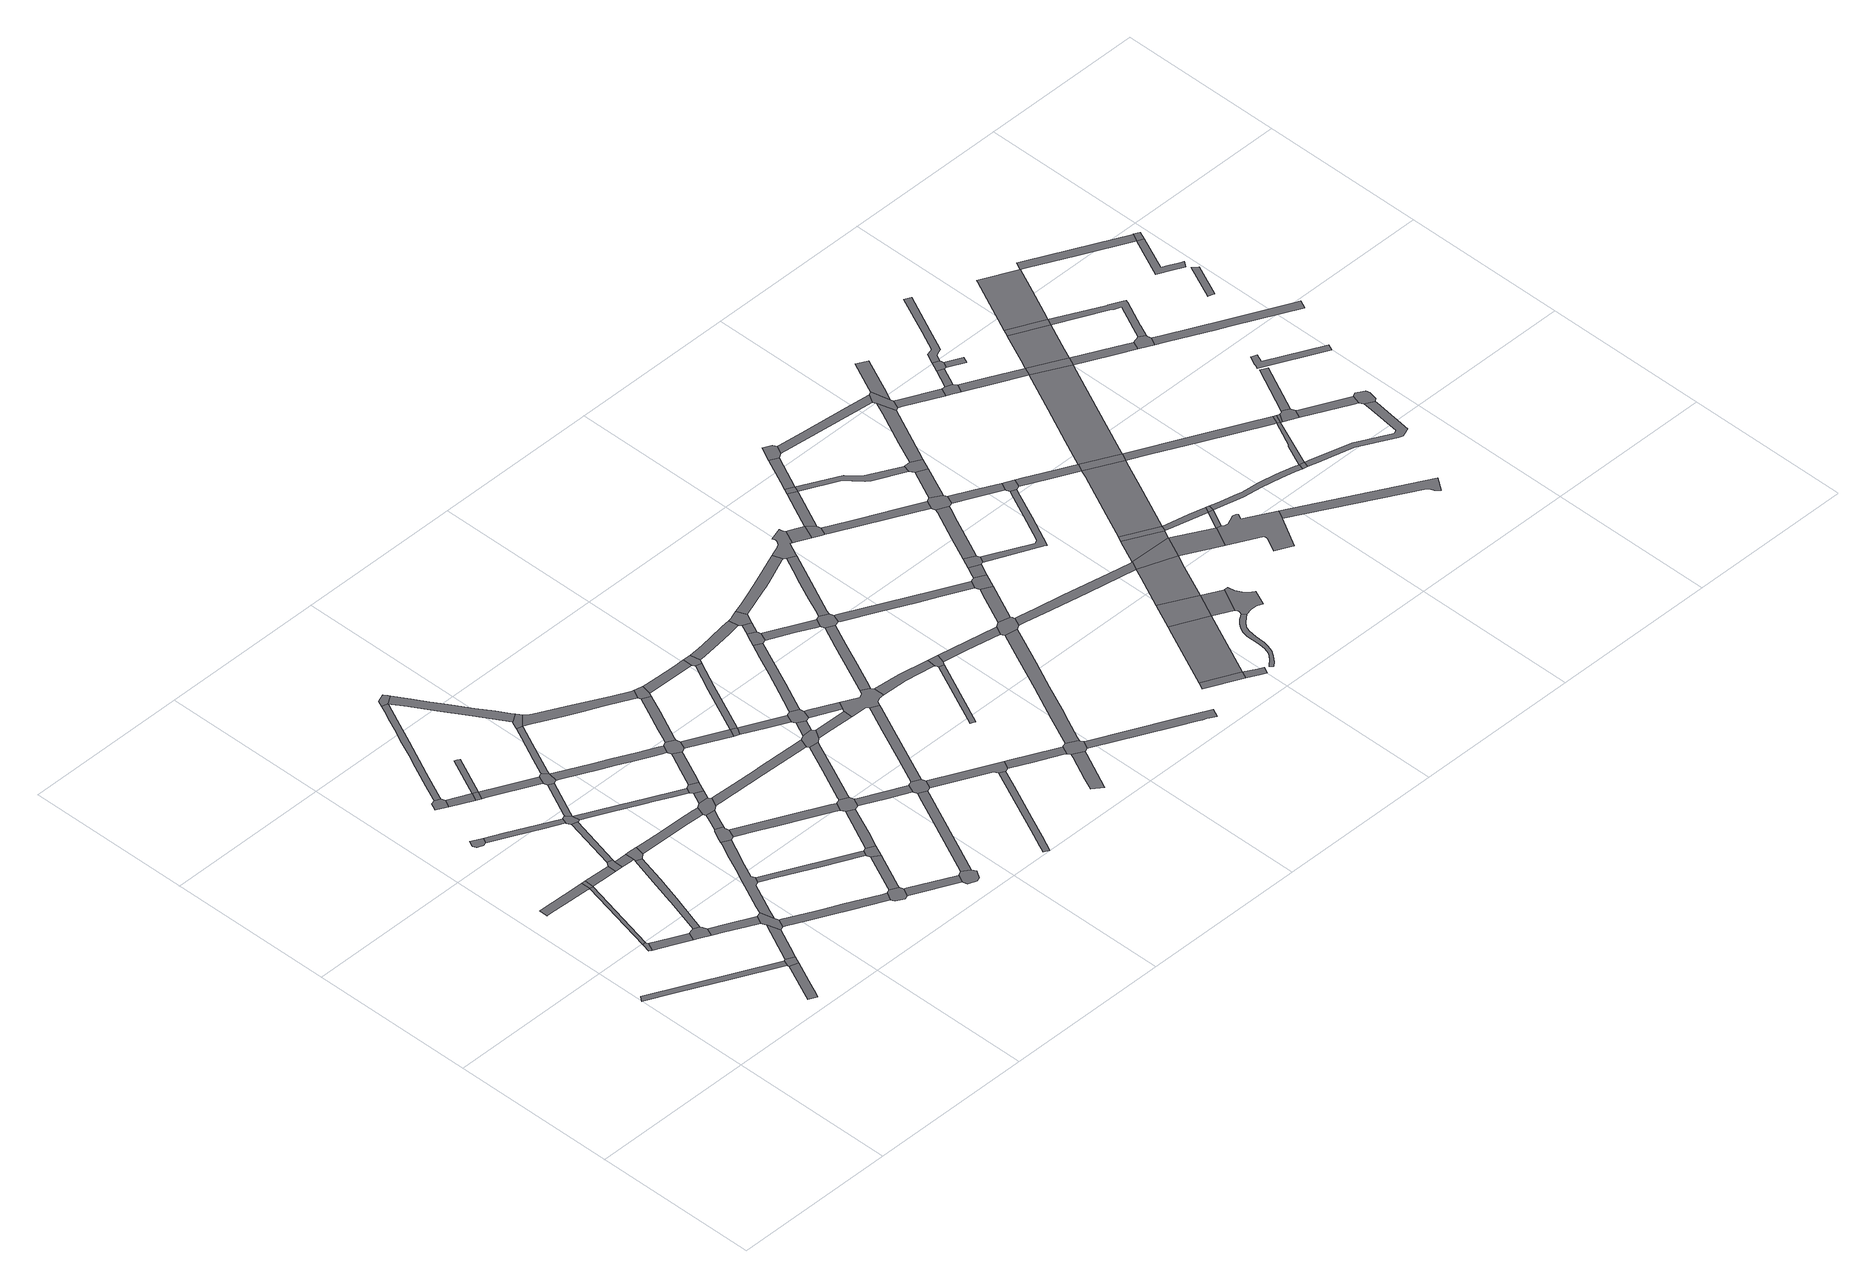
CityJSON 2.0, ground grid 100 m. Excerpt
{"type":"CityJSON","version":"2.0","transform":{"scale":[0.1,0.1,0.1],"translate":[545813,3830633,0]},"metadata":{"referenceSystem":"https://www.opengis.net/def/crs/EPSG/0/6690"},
"CityObjects":{
"road1":{"type":"Road","attributes":{"RoadStructureAttribute.sectionType":"1"},"geometry":[{"type":"MultiSurface","lod":"1","boundaries":[[[0,1,2,3,4,5]]]}]},
"road2":{"type":"Road","geometry":[{"type":"MultiSurface","lod":"1","boundaries":[[[6,7,8,9,10,11]]]}]},
"road3":{"type":"Road","attributes":{"RoadStructureAttribute.sectionType":"1"},"geometry":[{"type":"MultiSurface","lod":"1","boundaries":[[[12,11,10,13,14,15]]]}]},
"road4":{"type":"Road","attributes":{"RoadStructureAttribute.sectionType":"1"},"geometry":[{"type":"MultiSurface","lod":"1","boundaries":[[[16,17,18,19,20,21,22,23,24,25,26]]]}]},
"road5":{"type":"Road","attributes":{"RoadStructureAttribute.sectionType":"1"},"geometry":[{"type":"MultiSurface","lod":"1","boundaries":[[[27,28,29,30,31,32,33,34,35,36]]]}]},
"road6":{"type":"Road","attributes":{"RoadStructureAttribute.sectionType":"1"},"geometry":[{"type":"MultiSurface","lod":"1","boundaries":[[[25,8,7,37]]]}]},
"road7":{"type":"Road","geometry":[{"type":"MultiSurface","lod":"1","boundaries":[[[38,39,40,15,14,41,42,43,44,45,46]]]}]},
"road8":{"type":"Road","geometry":[{"type":"MultiSurface","lod":"1","boundaries":[[[47,5,4,27,36,48]]]}]},
"road9":{"type":"Road","geometry":[{"type":"MultiSurface","lod":"1","boundaries":[[[26,25,37,49,50]]]}]},
"road10":{"type":"Road","geometry":[{"type":"MultiSurface","lod":"1","boundaries":[[[51,52,53,54,55,56,57,58,59,60]]]}]},
"road11":{"type":"Road","attributes":{"RoadStructureAttribute.sectionType":"1"},"geometry":[{"type":"MultiSurface","lod":"1","boundaries":[[[61,62,63,64,47,48,65,66]]]}]},
"road12":{"type":"Road","attributes":{"RoadStructureAttribute.sectionType":"1"},"geometry":[{"type":"MultiSurface","lod":"1","boundaries":[[[67,43,42,68,69,70,71]]]}]},
"road13":{"type":"Road","attributes":{"RoadStructureAttribute.sectionType":"1"},"geometry":[{"type":"MultiSurface","lod":"1","boundaries":[[[50,49,72,73,74]]]}]},
"road14":{"type":"Road","attributes":{"RoadStructureAttribute.sectionType":"1"},"geometry":[{"type":"MultiSurface","lod":"1","boundaries":[[[75,76,77,78,38,46,79,80,81,82,83,84]]]}]},
"road15":{"type":"Road","geometry":[{"type":"MultiSurface","lod":"1","boundaries":[[[85,71,70,61,66,86,87,88]]]}]},
"road16":{"type":"Road","geometry":[{"type":"MultiSurface","lod":"1","boundaries":[[[89,90,74,73,91,92,93,94]]]}]},
"road17":{"type":"Road","geometry":[{"type":"MultiSurface","lod":"1","boundaries":[[[95,96,97,98,99,100,101]]]}]},
"road18":{"type":"Road","attributes":{"RoadStructureAttribute.sectionType":"1"},"geometry":[{"type":"MultiSurface","lod":"1","boundaries":[[[102,60,59,103,104,105,106]]]}]},
"road19":{"type":"Road","attributes":{"RoadStructureAttribute.sectionType":"1"},"geometry":[{"type":"MultiSurface","lod":"1","boundaries":[[[107,92,91,108,109,110]]]}]},
"road20":{"type":"Road","attributes":{"RoadStructureAttribute.sectionType":"1"},"geometry":[{"type":"MultiSurface","lod":"1","boundaries":[[[100,99,111,112]]]}]},
"road21":{"type":"Road","attributes":{"RoadStructureAttribute.sectionType":"1"},"geometry":[{"type":"MultiSurface","lod":"1","boundaries":[[[113,89,94,114]]]}]},
"road22":{"type":"Road","geometry":[{"type":"MultiSurface","lod":"1","boundaries":[[[115,110,109,116,75,84,117,118,119,120]]]}]},
"road23":{"type":"Road","geometry":[{"type":"MultiSurface","lod":"1","boundaries":[[[112,111,121,122]]]}]},
"road24":{"type":"Road","geometry":[{"type":"MultiSurface","lod":"1","boundaries":[[[123,124,125,106,105,126,127,113,114,128,129,130,131]]]}]},
"road25":{"type":"Road","attributes":{"RoadStructureAttribute.sectionType":"1"},"geometry":[{"type":"MultiSurface","lod":"1","boundaries":[[[132,133,134,135,136,137,87,86,138,139,140,141,142,143,144]]]}]},
"road26":{"type":"Road","geometry":[{"type":"MultiSurface","lod":"1","boundaries":[[[145,146,147,148,149,150,151,152,153,85,88,154,155,156,157,158,159,160,161,162,163,164]]]}]},
"road27":{"type":"Road","attributes":{"RoadStructureAttribute.sectionType":"1"},"geometry":[{"type":"MultiSurface","lod":"1","boundaries":[[[165,166,167,168,112,122]]]}]},
"road28":{"type":"Road","attributes":{"RoadStructureAttribute.sectionType":"1"},"geometry":[{"type":"MultiSurface","lod":"1","boundaries":[[[169,170,171,172,122,121,173,174,175,176]]]}]},
"road29":{"type":"Road","attributes":{"RoadStructureAttribute.sectionType":"1"},"geometry":[{"type":"MultiSurface","lod":"1","boundaries":[[[177,178,179,180,181,182,183,184,185,186,95,101,187,188,189,190,191,192]]]}]},
"road30":{"type":"Road","attributes":{"RoadStructureAttribute.sectionType":"1"},"geometry":[{"type":"MultiSurface","lod":"1","boundaries":[[[193,194,123,131,195,196]]]}]},
"road31":{"type":"Road","attributes":{"RoadStructureAttribute.sectionType":"1"},"geometry":[{"type":"MultiSurface","lod":"1","boundaries":[[[197,198,199,200,201,120,119,202,203,204,205,206,207]]]}]},
"road32":{"type":"Road","geometry":[{"type":"MultiSurface","lod":"1","boundaries":[[[208,209,210,176,175,211,193,196,212,213,214]]]}]},
"road33":{"type":"Road","attributes":{"RoadStructureAttribute.sectionType":"1"},"geometry":[{"type":"MultiSurface","lod":"1","boundaries":[[[215,216,217,158,157,218,219,220,221,222,223,224]]]}]},
"road34":{"type":"Road","attributes":{"RoadStructureAttribute.sectionType":"1"},"geometry":[{"type":"MultiSurface","lod":"1","boundaries":[[[225,226,227,131,130,228,229,230,231,232,233,234,235,236]]]}]},
"road35":{"type":"Road","geometry":[{"type":"MultiSurface","lod":"1","boundaries":[[[237,238,239,145,164,240,241,242,243]]]}]},
"road36":{"type":"Road","geometry":[{"type":"MultiSurface","lod":"1","boundaries":[[[244,144,143,245,246,247,248,249]]]}]},
"road37":{"type":"Road","attributes":{"RoadStructureAttribute.sectionType":"1"},"geometry":[{"type":"MultiSurface","lod":"1","boundaries":[[[250,251,237,243,252,253]]]}]},
"road38":{"type":"Road","attributes":{"RoadStructureAttribute.sectionType":"1"},"geometry":[{"type":"MultiSurface","lod":"1","boundaries":[[[254,255,244,249,256,257]]]}]},
"road39":{"type":"Road","geometry":[{"type":"MultiSurface","lod":"1","boundaries":[[[258,259,260,261,177,192,262]]]}]},
"road40":{"type":"Road","attributes":{"RoadStructureAttribute.sectionType":"1"},"geometry":[{"type":"MultiSurface","lod":"1","boundaries":[[[263,264,265,266,208,214,267,268,269,270,271]]]}]},
"road41":{"type":"Road","attributes":{"RoadStructureAttribute.sectionType":"1"},"geometry":[{"type":"MultiSurface","lod":"1","boundaries":[[[272,248,247,273,274,275]]]}]},
"road42":{"type":"Road","geometry":[{"type":"MultiSurface","lod":"1","boundaries":[[[276,207,206,250,253,277,278,279]]]}]},
"road43":{"type":"Road","attributes":{"RoadStructureAttribute.sectionType":"1"},"geometry":[{"type":"MultiSurface","lod":"1","boundaries":[[[280,276,279,281]]]}]},
"road44":{"type":"Road","attributes":{"RoadStructureAttribute.sectionType":"1"},"geometry":[{"type":"MultiSurface","lod":"1","boundaries":[[[282,283,284,285,286,287,288,262,192,289,290,291,292,293]]]}]},
"road45":{"type":"Road","attributes":{"RoadStructureAttribute.sectionType":"1"},"geometry":[{"type":"MultiSurface","lod":"1","boundaries":[[[294,295,296,297,298,214,213,299,300,301,302,303,304,305,306]]]}]},
"road46":{"type":"Road","geometry":[{"type":"MultiSurface","lod":"1","boundaries":[[[307,224,223,254,257,308]]]}]},
"road47":{"type":"Road","attributes":{"RoadStructureAttribute.sectionType":"1"},"geometry":[{"type":"MultiSurface","lod":"1","boundaries":[[[309,310,241,240,311,312,313,314,315,316]]]}]},
"road48":{"type":"Road","geometry":[{"type":"MultiSurface","lod":"1","boundaries":[[[317,236,235,318,280,281,319]]]}]},
"road49":{"type":"Road","geometry":[{"type":"MultiSurface","lod":"1","boundaries":[[[320,275,274,321,322,323,324,325]]]}]},
"road50":{"type":"Road","geometry":[{"type":"MultiSurface","lod":"1","boundaries":[[[326,293,292,327,263,271,328]]]}]},
"road51":{"type":"Road","attributes":{"RoadStructureAttribute.sectionType":"1"},"geometry":[{"type":"MultiSurface","lod":"1","boundaries":[[[329,307,308,330,331]]]}]},
"road52":{"type":"Road","attributes":{"RoadStructureAttribute.sectionType":"1"},"geometry":[{"type":"MultiSurface","lod":"1","boundaries":[[[332,333,334,317,319,335,336,337]]]}]},
"road53":{"type":"Road","geometry":[{"type":"MultiSurface","lod":"1","boundaries":[[[338,306,305,332,337,339,340,341]]]}]},
"road54":{"type":"Road","geometry":[{"type":"MultiSurface","lod":"1","boundaries":[[[342,316,315,329,331,343,344,345]]]}]},
"road55":{"type":"Road","attributes":{"RoadStructureAttribute.sectionType":"1"},"geometry":[{"type":"MultiSurface","lod":"1","boundaries":[[[346,347,348,349,278,277,350,351,352,353]]]}]},
"road56":{"type":"Road","attributes":{"RoadStructureAttribute.sectionType":"1"},"geometry":[{"type":"MultiSurface","lod":"1","boundaries":[[[354,355,356,357,358,359,328,271,360,361,362,363,364,365,366,367,368,369]]]}]},
"road57":{"type":"Road","attributes":{"RoadStructureAttribute.sectionType":"1"},"geometry":[{"type":"MultiSurface","lod":"1","boundaries":[[[370,371,372,373,320,325,374,375,376,377]]]}]},
"road58":{"type":"Road","attributes":{"RoadStructureAttribute.sectionType":"1"},"geometry":[{"type":"MultiSurface","lod":"1","boundaries":[[[378,340,339,379,380,381]]]}]},
"road59":{"type":"Road","attributes":{"RoadStructureAttribute.sectionType":"1"},"geometry":[{"type":"MultiSurface","lod":"1","boundaries":[[[382,383,384,385,338,341,386,387,388]]]}]},
"road60":{"type":"Road","attributes":{"RoadStructureAttribute.sectionType":"1"},"geometry":[{"type":"MultiSurface","lod":"1","boundaries":[[[389,390,344,343,391,392,393,394]]]}]},
"road61":{"type":"Road","attributes":{"RoadStructureAttribute.sectionType":"1"},"geometry":[{"type":"MultiSurface","lod":"1","boundaries":[[[395,396,397,342,345,398,399,400,401]]]}]},
"road62":{"type":"Road","geometry":[{"type":"MultiSurface","lod":"1","boundaries":[[[381,380,402,403,404]]]}]},
"road63":{"type":"Road","geometry":[{"type":"MultiSurface","lod":"1","boundaries":[[[369,368,382,388,405,406]]]}]},
"road64":{"type":"Road","geometry":[{"type":"MultiSurface","lod":"1","boundaries":[[[407,394,393,370,377,408,409,410]]]}]},
"road65":{"type":"Road","attributes":{"RoadStructureAttribute.sectionType":"1"},"geometry":[{"type":"MultiSurface","lod":"1","boundaries":[[[404,403,411,412,413]]]}]},
"road66":{"type":"Road","geometry":[{"type":"MultiSurface","lod":"1","boundaries":[[[414,415,353,352,395,401,416,417]]]}]},
"road67":{"type":"Road","attributes":{"RoadStructureAttribute.sectionType":"1"},"geometry":[{"type":"MultiSurface","lod":"1","boundaries":[[[418,419,420,421,422,423,424,425,426,427,428,429,430]]]}]},
"road68":{"type":"Road","attributes":{"RoadStructureAttribute.sectionType":"1"},"geometry":[{"type":"MultiSurface","lod":"1","boundaries":[[[431,432,415,414,433]]]}]},
"road69":{"type":"Road","attributes":{"RoadStructureAttribute.sectionType":"1"},"geometry":[{"type":"MultiSurface","lod":"1","boundaries":[[[434,435,381,404,436,437]]]}]},
"road70":{"type":"Road","attributes":{"RoadStructureAttribute.sectionType":"1"},"geometry":[{"type":"MultiSurface","lod":"1","boundaries":[[[438,439,440,406,405,441,442]]]}]},
"road71":{"type":"Road","geometry":[{"type":"MultiSurface","lod":"1","boundaries":[[[443,409,408,444,418,430,445,446]]]}]},
"road72":{"type":"Road","geometry":[{"type":"MultiSurface","lod":"1","boundaries":[[[447,413,412,431,433,448,449,450]]]}]},
"road73":{"type":"Road","attributes":{"RoadStructureAttribute.sectionType":"1"},"geometry":[{"type":"MultiSurface","lod":"1","boundaries":[[[451,417,416,452,453,454]]]}]},
"road74":{"type":"Road","attributes":{"RoadStructureAttribute.sectionType":"1"},"geometry":[{"type":"MultiSurface","lod":"1","boundaries":[[[455,456,457,458,407,410,459,460,461,462]]]}]},
"road75":{"type":"Road","attributes":{"RoadStructureAttribute.sectionType":"1"},"geometry":[{"type":"MultiSurface","lod":"1","boundaries":[[[463,449,448,464,465,466]]]}]},
"road76":{"type":"Road","geometry":[{"type":"MultiSurface","lod":"1","boundaries":[[[467,442,441,468,434,437,469,470]]]}]},
"road77":{"type":"Road","attributes":{"RoadStructureAttribute.sectionType":"1"},"geometry":[{"type":"MultiSurface","lod":"1","boundaries":[[[471,472,473,474,475,447,450,476,477,478,479,480]]]}]},
"road78":{"type":"Road","geometry":[{"type":"MultiSurface","lod":"1","boundaries":[[[481,482,466,465,454,453,483,455,462,484,485,486,487,488,489]]]}]},
"road79":{"type":"Road","attributes":{"RoadStructureAttribute.sectionType":"1"},"geometry":[{"type":"MultiSurface","lod":"1","boundaries":[[[490,491,446,445,492,493,494,495]]]}]},
"road80":{"type":"Road","attributes":{"RoadStructureAttribute.sectionType":"1"},"geometry":[{"type":"MultiSurface","lod":"1","boundaries":[[[496,497,498,499,500,501,502,503]]]}]},
"road81":{"type":"Road","attributes":{"RoadStructureAttribute.sectionType":"1"},"geometry":[{"type":"MultiSurface","lod":"1","boundaries":[[[504,505,506,507,508,509,470,469,510,511,512,513,514,515]]]}]},
"road82":{"type":"Road","geometry":[{"type":"MultiSurface","lod":"1","boundaries":[[[516,517,471,480,518,519,520]]]}]},
"road83":{"type":"Road","geometry":[{"type":"MultiSurface","lod":"1","boundaries":[[[521,495,494,496,503,522,523,524,525,526,527]]]}]},
"road84":{"type":"Road","attributes":{"RoadStructureAttribute.sectionType":"1"},"geometry":[{"type":"MultiSurface","lod":"1","boundaries":[[[528,516,520,529]]]}]},
"road85":{"type":"Road","attributes":{"RoadStructureAttribute.sectionType":"1"},"geometry":[{"type":"MultiSurface","lod":"1","boundaries":[[[530,531,532,533,489,488,534,535,536,537]]]}]},
"road86":{"type":"Road","attributes":{"RoadStructureAttribute.sectionType":"1"},"geometry":[{"type":"MultiSurface","lod":"1","boundaries":[[[538,487,486,539,540,541,542]]]}]},
"road87":{"type":"Road","attributes":{"RoadStructureAttribute.sectionType":"1"},"geometry":[{"type":"MultiSurface","lod":"1","boundaries":[[[543,544,545,546,547]]]}]},
"road88":{"type":"Road","geometry":[{"type":"MultiSurface","lod":"1","boundaries":[[[548,549,550,504,515,528,529,551]]]}]},
"road89":{"type":"Road","attributes":{"RoadStructureAttribute.sectionType":"1"},"geometry":[{"type":"MultiSurface","lod":"1","boundaries":[[[552,519,518,553,554,555,556]]]}]},
"road90":{"type":"Road","geometry":[{"type":"MultiSurface","lod":"1","boundaries":[[[542,541,557,543,547,558,559,560]]]}]},
"road91":{"type":"Road","geometry":[{"type":"MultiSurface","lod":"1","boundaries":[[[561,556,555,530,537,562,563,564]]]}]},
"road92":{"type":"Road","attributes":{"RoadStructureAttribute.sectionType":"1"},"geometry":[{"type":"MultiSurface","lod":"1","boundaries":[[[565,566,567,525,524,568,569,570,571,572,573,574,575,576,577]]]}]},
"road93":{"type":"Road","attributes":{"RoadStructureAttribute.sectionType":"1"},"geometry":[{"type":"MultiSurface","lod":"1","boundaries":[[[578,579,580,581,582,521,527,583,584,585,586,587,588,589]]]}]},
"road94":{"type":"Road","geometry":[{"type":"MultiSurface","lod":"1","boundaries":[[[590,591,592,593,594,595,596,548,551,597,598,599,600,601,602]]]}]},
"road95":{"type":"Road","attributes":{"RoadStructureAttribute.sectionType":"1"},"geometry":[{"type":"MultiSurface","lod":"1","boundaries":[[[560,559,603,604,605,606]]]}]},
"road96":{"type":"Road","attributes":{"RoadStructureAttribute.sectionType":"1"},"geometry":[{"type":"MultiSurface","lod":"1","boundaries":[[[607,608,609,610,611,561,564,612,613,614]]]}]},
"road97":{"type":"Road","attributes":{"RoadStructureAttribute.sectionType":"1"},"geometry":[{"type":"MultiSurface","lod":"1","boundaries":[[[615,616,617,563,562,618,619,620,621,622,623]]]}]},
"road98":{"type":"Road","geometry":[{"type":"MultiSurface","lod":"1","boundaries":[[[624,606,605,578,589,625,626,627,628,629,630,631]]]}]},
"road99":{"type":"Road","geometry":[{"type":"MultiSurface","lod":"1","boundaries":[[[632,633,634,635,636,637,638,639,640,641,642,643,590,602,607,614,644,645,646,647]]]}]},
"road100":{"type":"Road","attributes":{"RoadStructureAttribute.sectionType":"1"},"geometry":[{"type":"MultiSurface","lod":"1","boundaries":[[[648,649,624,631,650,651]]]}]},
"road101":{"type":"Road","geometry":[{"type":"MultiSurface","lod":"1","boundaries":[[[652,653,654,655]]]}]},
"road102":{"type":"Road","attributes":{"RoadStructureAttribute.sectionType":"1"},"geometry":[{"type":"MultiSurface","lod":"1","boundaries":[[[656,647,646,657,658,659]]]}]},
"road103":{"type":"Road","geometry":[{"type":"MultiSurface","lod":"1","boundaries":[[[659,658,660,661,662,663]]]}]},
"road104":{"type":"Road","geometry":[{"type":"MultiSurface","lod":"1","boundaries":[[[664,665,666,623,622,648,651,667]]]}]},
"road105":{"type":"Road","attributes":{"RoadStructureAttribute.sectionType":"1"},"geometry":[{"type":"MultiSurface","lod":"1","boundaries":[[[668,655,654,669,670,671]]]}]},
"road106":{"type":"Road","attributes":{"RoadStructureAttribute.sectionType":"1"},"geometry":[{"type":"MultiSurface","lod":"1","boundaries":[[[672,673,664,667,674,675]]]}]},
"road107":{"type":"Road","attributes":{"function":"3","RoadStructureAttribute.sectionType":"1"},"geometry":[{"type":"MultiSurface","lod":"1","boundaries":[[[676,677,652,655,678]]]}]},
"road108":{"type":"Road","attributes":{"RoadStructureAttribute.sectionType":"1"},"geometry":[{"type":"MultiSurface","lod":"1","boundaries":[[[679,680,659,663,681,682,683]]]}]},
"road109":{"type":"Road","geometry":[{"type":"MultiSurface","lod":"1","boundaries":[[[684,672,675,685,686,687,688,689]]]}]},
"road110":{"type":"Road","attributes":{"RoadStructureAttribute.sectionType":"1"},"geometry":[{"type":"MultiSurface","lod":"1","boundaries":[[[690,691,692,693,694,628,627,695,696,697,698,699,700]]]}]},
"road111":{"type":"Road","geometry":[{"type":"MultiSurface","lod":"1","boundaries":[[[701,679,683,702]]]}]},
"road112":{"type":"Road","attributes":{"RoadStructureAttribute.sectionType":"1"},"geometry":[{"type":"MultiSurface","lod":"1","boundaries":[[[703,704,705,662,661,706,707,708,709]]]}]},
"road113":{"type":"Road","attributes":{"RoadStructureAttribute.sectionType":"1"},"geometry":[{"type":"MultiSurface","lod":"1","boundaries":[[[710,711,712,713,714,715,716,717,718,719,720,721,722,723,724,725,726,727,728,729,730,731,732]]]}]},
"road114":{"type":"Road","attributes":{"RoadStructureAttribute.sectionType":"1"},"geometry":[{"type":"MultiSurface","lod":"1","boundaries":[[[733,734,701,702,735]]]}]},
"road115":{"type":"Road","attributes":{"RoadStructureAttribute.sectionType":"1"},"geometry":[{"type":"MultiSurface","lod":"1","boundaries":[[[736,737,738,684,689,739,740,741,742]]]}]},
"road116":{"type":"Road","geometry":[{"type":"MultiSurface","lod":"1","boundaries":[[[743,676,678,744]]]}]},
"road117":{"type":"Road","geometry":[{"type":"MultiSurface","lod":"1","boundaries":[[[745,733,735,746,747,748]]]}]},
"road118":{"type":"Road","attributes":{"RoadStructureAttribute.sectionType":"1"},"geometry":[{"type":"MultiSurface","lod":"1","boundaries":[[[749,750,751,702,683,752,753,754,755,756,757]]]}]},
"road119":{"type":"Road","attributes":{"RoadStructureAttribute.sectionType":"1"},"geometry":[{"type":"MultiSurface","lod":"1","boundaries":[[[758,759,760,761,762,763,764,765,687,686,766,767,768,769,770,771,772]]]}]},
"road120":{"type":"Road","attributes":{"RoadStructureAttribute.sectionType":"1"},"geometry":[{"type":"MultiSurface","lod":"1","boundaries":[[[744,678,773,774,775]]]}]},
"road121":{"type":"Road","attributes":{"function":"3","RoadStructureAttribute.sectionType":"1"},"geometry":[{"type":"MultiSurface","lod":"1","boundaries":[[[699,776,777,743,744,778,779,780,781]]]}]},
"road122":{"type":"Road","geometry":[{"type":"MultiSurface","lod":"1","boundaries":[[[782,709,708,783,784,736,742,785,786,787,788,789]]]}]},
"road123":{"type":"Road","geometry":[{"type":"MultiSurface","lod":"1","boundaries":[[[790,791,792,793,775,774,794,795,710,732,796,797,798,799]]]}]},
"road124":{"type":"Road","attributes":{"RoadStructureAttribute.sectionType":"1"},"geometry":[{"type":"MultiSurface","lod":"1","boundaries":[[[800,801,782,789,802,803]]]}]},
"road125":{"type":"Road","geometry":[{"type":"MultiSurface","lod":"1","boundaries":[[[700,699,781,804]]]}]},
"road126":{"type":"Road","attributes":{"RoadStructureAttribute.sectionType":"1"},"geometry":[{"type":"MultiSurface","lod":"1","boundaries":[[[805,788,787,806,807,808]]]}]},
"road127":{"type":"Road","geometry":[{"type":"MultiSurface","lod":"1","boundaries":[[[809,757,756,800,803,810]]]}]},
"road128":{"type":"Road","attributes":{"function":"3","RoadStructureAttribute.sectionType":"1"},"geometry":[{"type":"MultiSurface","lod":"1","boundaries":[[[811,700,804,812]]]}]},
"road129":{"type":"Road","geometry":[{"type":"MultiSurface","lod":"1","boundaries":[[[813,811,812,814,815]]]}]},
"road130":{"type":"Road","attributes":{"RoadStructureAttribute.sectionType":"1"},"geometry":[{"type":"MultiSurface","lod":"1","boundaries":[[[816,817,818,747,746,819,820,821]]]}]},
"road131":{"type":"Road","geometry":[{"type":"MultiSurface","lod":"1","boundaries":[[[808,807,758,772,822,823]]]}]},
"road132":{"type":"Road","attributes":{"RoadStructureAttribute.sectionType":"1"},"geometry":[{"type":"MultiSurface","lod":"1","boundaries":[[[804,781,824,825]]]}]},
"road133":{"type":"Road","attributes":{"RoadStructureAttribute.sectionType":"1"},"geometry":[{"type":"MultiSurface","lod":"1","boundaries":[[[826,827,828,829,809,810,830,831]]]}]},
"road134":{"type":"Road","attributes":{"RoadStructureAttribute.sectionType":"1"},"geometry":[{"type":"MultiSurface","lod":"1","boundaries":[[[832,833,834,823,822,835,836,837,838]]]}]},
"road135":{"type":"Road","attributes":{"function":"3","RoadStructureAttribute.sectionType":"1"},"geometry":[{"type":"MultiSurface","lod":"1","boundaries":[[[837,839,840,841,813,815,842,843,844,845,846]]]}]},
"road136":{"type":"Road","attributes":{"RoadStructureAttribute.sectionType":"1"},"geometry":[{"type":"MultiSurface","lod":"1","boundaries":[[[847,848,815,814,849,850,851]]]}]},
"road137":{"type":"Road","geometry":[{"type":"MultiSurface","lod":"1","boundaries":[[[850,825,852,853]]]}]},
"road138":{"type":"Road","geometry":[{"type":"MultiSurface","lod":"1","boundaries":[[[854,855,856,857,858,859,860,852,825,824,861,862,863,864,865,866,867]]]}]},
"road139":{"type":"Road","geometry":[{"type":"MultiSurface","lod":"1","boundaries":[[[868,821,820,826,831,869,870,871]]]}]},
"road140":{"type":"Road","geometry":[{"type":"MultiSurface","lod":"1","boundaries":[[[851,850,853,872]]]}]},
"road141":{"type":"Road","geometry":[{"type":"MultiSurface","lod":"1","boundaries":[[[838,837,846,873]]]}]},
"road142":{"type":"Road","attributes":{"RoadStructureAttribute.sectionType":"1"},"geometry":[{"type":"MultiSurface","lod":"1","boundaries":[[[874,870,869,875,876,877]]]}]},
"road143":{"type":"Road","attributes":{"RoadStructureAttribute.sectionType":"1"},"geometry":[{"type":"MultiSurface","lod":"1","boundaries":[[[878,879,868,871,880,881,882]]]}]},
"road144":{"type":"Road","geometry":[{"type":"MultiSurface","lod":"1","boundaries":[[[877,876,883,884,885,886,887]]]}]},
"road145":{"type":"Road","attributes":{"RoadStructureAttribute.sectionType":"1"},"geometry":[{"type":"MultiSurface","lod":"1","boundaries":[[[888,889,890,891,892,893,894,895,872,853,896,897,898,899,900,901,902,903,904]]]}]},
"road146":{"type":"Road","attributes":{"RoadStructureAttribute.sectionType":"1"},"geometry":[{"type":"MultiSurface","lod":"1","boundaries":[[[905,887,886,906]]]}]},
"road147":{"type":"Road","attributes":{"function":"3","RoadStructureAttribute.sectionType":"1"},"geometry":[{"type":"MultiSurface","lod":"1","boundaries":[[[907,908,909,910,911,838,873,912,913,914,915,916]]]}]},
"road148":{"type":"Road","geometry":[{"type":"MultiSurface","lod":"1","boundaries":[[[917,905,906,918,919,920]]]}]},
"road149":{"type":"Road","attributes":{"RoadStructureAttribute.sectionType":"1"},"geometry":[{"type":"MultiSurface","lod":"1","boundaries":[[[921,885,884,922,907,923]]]}]},
"road150":{"type":"Road","geometry":[{"type":"MultiSurface","lod":"1","boundaries":[[[924,925,919,918]]]}]},
"road151":{"type":"Road","attributes":{"RoadStructureAttribute.sectionType":"1"},"geometry":[{"type":"MultiSurface","lod":"1","boundaries":[[[926,927,928,929,930,931,867,866]]]}]},
"road152":{"type":"Road","attributes":{"RoadStructureAttribute.sectionType":"1"},"geometry":[{"type":"MultiSurface","lod":"1","boundaries":[[[932,933,873,846,934,935,936,937,938]]]}]},
"road153":{"type":"Road","geometry":[{"type":"MultiSurface","lod":"1","boundaries":[[[904,903,939,940]]]}]},
"road154":{"type":"Road","attributes":{"RoadStructureAttribute.sectionType":"1"},"geometry":[{"type":"MultiSurface","lod":"1","boundaries":[[[941,942,943,944,945,946,947,917,920,948,949,950,951,952,953]]]}]},
"road155":{"type":"Road","geometry":[{"type":"MultiSurface","lod":"1","boundaries":[[[923,907,916,954]]]}]},
"road156":{"type":"Road","attributes":{"RoadStructureAttribute.sectionType":"1"},"geometry":[{"type":"MultiSurface","lod":"1","boundaries":[[[937,955,956,904,940,957]]]}]},
"road157":{"type":"Road","attributes":{"function":"3","RoadStructureAttribute.sectionType":"1"},"geometry":[{"type":"MultiSurface","lod":"1","boundaries":[[[958,959,960,923,954,961,962]]]}]},
"road158":{"type":"Road","geometry":[{"type":"MultiSurface","lod":"1","boundaries":[[[938,937,957,963]]]}]},
"road159":{"type":"Road","attributes":{"RoadStructureAttribute.sectionType":"1"},"geometry":[{"type":"MultiSurface","lod":"1","boundaries":[[[963,957,964,965]]]}]},
"road160":{"type":"Road","attributes":{"RoadStructureAttribute.sectionType":"1"},"geometry":[{"type":"MultiSurface","lod":"1","boundaries":[[[966,967,968,969,970,971,972,973,974,940,939,975,976,977,978,979,980,981,982,983]]]}]},
"road161":{"type":"Road","geometry":[{"type":"MultiSurface","lod":"1","boundaries":[[[984,985,958,962,986]]]}]},
"road162":{"type":"Road","attributes":{"RoadStructureAttribute.sectionType":"1"},"geometry":[{"type":"MultiSurface","lod":"1","boundaries":[[[987,954,916,988,989,990,991]]]}]},
"road163":{"type":"Road","geometry":[{"type":"MultiSurface","lod":"1","boundaries":[[[992,993,965,964,994,995,996]]]}]},
"road164":{"type":"Road","attributes":{"function":"3","RoadStructureAttribute.sectionType":"1"},"geometry":[{"type":"MultiSurface","lod":"1","boundaries":[[[997,998,999,984,986,1000,1001,1002]]]}]},
"road165":{"type":"Road","attributes":{"RoadStructureAttribute.sectionType":"1"},"geometry":[{"type":"MultiSurface","lod":"1","boundaries":[[[1003,1004,992,996]]]}]},
"road166":{"type":"Road","attributes":{"RoadStructureAttribute.sectionType":"1"},"geometry":[{"type":"MultiSurface","lod":"1","boundaries":[[[1005,1006,1007,995,994,1008,1009,1010]]]}]},
"road167":{"type":"Road","geometry":[{"type":"MultiSurface","lod":"1","boundaries":[[[1011,991,990,1012,1013,1014,1015]]]}]},
"road168":{"type":"Road","attributes":{"RoadStructureAttribute.sectionType":"1"},"geometry":[{"type":"MultiSurface","lod":"1","boundaries":[[[1016,1017,1018,1019,1020,1021,1022,986,962,1023,1024,1025,1026,1011,1015]]]}]},
"road169":{"type":"Road","geometry":[{"type":"MultiSurface","lod":"1","boundaries":[[[1027,1010,1009,966,983,1028,1029,1030]]]}]},
"road170":{"type":"Road","attributes":{"RoadStructureAttribute.sectionType":"1"},"geometry":[{"type":"MultiSurface","lod":"1","boundaries":[[[1031,1032,1033,1034,1035,1036,1037,1038,1039]]]}]},
"road171":{"type":"Road","attributes":{"RoadStructureAttribute.sectionType":"1"},"geometry":[{"type":"MultiSurface","lod":"1","boundaries":[[[1040,1041,1042,1043,1013,1012,1044,1045,1046,1047,1048,1049]]]}]},
"road172":{"type":"Road","attributes":{"RoadStructureAttribute.sectionType":"1"},"geometry":[{"type":"MultiSurface","lod":"1","boundaries":[[[1050,1051,1052,1053,1002,1054,1055,1056,1057]]]}]},
"road173":{"type":"Road","geometry":[{"type":"MultiSurface","lod":"1","boundaries":[[[1058,1059,1060,1061,1062,1063]]]}]},
"road174":{"type":"Road","attributes":{"RoadStructureAttribute.sectionType":"1"},"geometry":[{"type":"MultiSurface","lod":"1","boundaries":[[[1056,1064,1065,1066,1067,1068,1069,1070,1071,1072,1073,1074,1075]]]}]},
"road175":{"type":"Road","geometry":[{"type":"MultiSurface","lod":"1","boundaries":[[[1057,1056,1075,1076]]]}]}
},
"vertices":[
[24,729,0],[0,701,0],[172,617,0],[433,491,0],[708,357,0],[724,391,0],
[335,994,0],[334,997,0],[315,993,0],[300,940,0],[316,932,0],[340,982,0],
[453,927,0],[428,878,0],[517,835,0],[541,885,0],
[309,1545,0],[158,1550,0],[136,1551,0],[135,1498,0],[156,1498,0],[298,1491,0],[385,1488,0],[425,1486,0],[426,1486,0],[433,1486,0],[435,1542,0],
[711,344,0],[690,300,0],[646,207,0],[606,124,0],[595,102,0],[644,79,0],[648,88,0],[654,100,0],[700,195,0],[763,326,0],
[456,1483,0],
[580,894,0],[577,894,0],[568,891,0],[554,818,0],[605,793,0],[629,843,0],[617,867,0],[612,877,0],[613,880,0],
[736,396,0],[785,372,0],
[457,1486,0],[460,1541,0],
[268,2172,0],[252,2140,0],[253,2137,0],[261,2116,0],[262,2113,0],[296,2101,0],[298,2102,0],[314,2107,0],[317,2108,0],[333,2141,0],
[858,644,0],[833,592,0],[783,491,0],[739,404,0],[818,439,0],[881,570,0],
[733,792,0],[672,761,0],[775,711,0],[847,675,0],[871,725,0],
[567,1483,0],[619,1481,0],[621,1536,0],
[747,1465,0],[695,1288,0],[648,1127,0],[645,1118,0],[680,1095,0],[686,1116,0],[711,1198,0],[734,1277,0],[735,1282,0],[781,1449,0],
[900,733,0],[905,578,0],[929,629,0],[920,651,0],
[640,1560,0],[630,1547,0],[666,1479,0],[668,1536,0],[669,1538,0],[672,1552,0],
[366,2518,0],[341,2512,0],[319,2464,0],[341,2453,0],[384,2432,0],[408,2481,0],[399,2502,0],
[437,2090,0],[454,2041,0],[606,1968,0],[708,1918,0],[720,1953,0],
[713,1534,0],[728,1477,0],[748,1476,0],[749,1533,0],
[516,2368,0],[540,2418,0],
[722,1890,0],[757,1881,0],
[767,1533,0],[749,1471,0],[783,1450,0],[785,1452,0],[810,1475,0],[822,1531,0],
[546,2354,0],[570,2404,0],
[743,1960,0],[740,1959,0],[722,1954,0],[709,1916,0],[721,1893,0],[759,1881,0],[774,1884,0],[776,1884,0],[769,1930,0],
[1435,383,0],[1241,477,0],[1148,520,0],[1112,539,0],[1018,585,0],[945,621,0],[920,572,0],[1023,521,0],[1149,461,0],[1240,416,0],[1412,335,0],[1430,326,0],[1457,373,0],
[1148,1248,0],[1141,1233,0],[1095,1137,0],[1052,1046,0],[1012,965,0],[979,899,0],[960,858,0],[921,778,0],[902,737,0],[947,710,0],[949,714,0],[1037,896,0],[1061,904,0],[1077,937,0],[1077,938,0],[1069,960,0],[1110,1045,0],[1142,1110,0],[1169,1164,0],[1198,1224,0],
[684,2641,0],[685,2642,0],[670,2648,0],[655,2655,0],
[849,2269,0],[682,2350,0],[573,2402,0],[571,2403,0],[568,2343,0],[825,2220,0],[845,2210,0],[869,2259,0],
[698,3207,0],[682,3172,0],[656,3119,0],[618,3039,0],[571,2942,0],[526,2849,0],[484,2764,0],[469,2731,0],[419,2627,0],[373,2532,0],[404,2515,0],[489,2691,0],[599,2919,0],[675,3077,0],[731,3191,0],[735,3199,0],
[854,2185,0],[749,1971,0],[781,1956,0],[885,2170,0],
[1225,1518,0],[1138,1521,0],[1052,1524,0],[956,1527,0],[868,1529,0],[937,1471,0],[1064,1467,0],[1139,1466,0],[1223,1463,0],[1237,1463,0],[1257,1517,0],
[893,2269,0],[890,2267,0],[885,2266,0],[851,2193,0],[894,2174,0],[909,2179,0],[918,2237,0],
[1595,687,0],[1144,905,0],[1095,928,0],[1078,896,0],[1145,864,0],[1206,834,0],[1367,756,0],[1579,655,0],[1589,649,0],[1606,681,0],
[1297,1673,0],[1136,1750,0],[996,1818,0],[832,1857,0],[930,1810,0],[1000,1776,0],[1091,1732,0],[1136,1710,0],[1230,1664,0],[1280,1641,0],[1310,1626,0],[1325,1660,0],
[1199,1342,0],[1186,1329,0],[1157,1267,0],[1222,1232,0],[1245,1285,0],[1238,1308,0],[1244,1321,0],
[1482,383,0],[1442,301,0],[1490,277,0],[1514,285,0],[1539,335,0],[1530,359,0],
[1247,1445,0],[1237,1422,0],[1281,1400,0],[1301,1440,0],
[1599,625,0],[1490,399,0],[1537,376,0],[1643,595,0],
[778,3243,0],[765,3266,0],[716,3244,0],[708,3226,0],[785,3231,0],
[1050,2595,0],[1018,2528,0],[943,2373,0],[896,2275,0],[921,2245,0],[928,2260,0],[1024,2458,0],[1082,2580,0],[1085,2588,0],
[1555,327,0],[1532,277,0],[1784,156,0],[1808,204,0],
[1286,1534,0],[1331,1460,0],[1356,1514,0],[1347,1533,0],
[1320,1606,0],[1370,1582,0],
[1112,2700,0],[1073,2767,0],[1015,2859,0],[962,2945,0],[924,3007,0],[891,3058,0],[842,3140,0],[791,3109,0],[869,2979,0],[967,2824,0],[1075,2647,0],[1127,2678,0],
[1452,1979,0],[1350,2028,0],[1216,2093,0],[1132,2133,0],[948,2222,0],[925,2172,0],[1133,2071,0],[1198,2040,0],[1283,1999,0],[1380,1953,0],[1428,1930,0],[1450,1920,0],[1477,1967,0],
[1628,687,0],[1676,664,0],
[1745,1044,0],[1548,1140,0],[1347,1173,0],[1440,1129,0],[1585,1059,0],[1721,994,0],[1747,981,0],[1771,1032,0],
[1352,1670,0],[1311,1625,0],[1401,1647,0],
[1835,216,0],[1793,128,0],[1843,107,0],[1867,116,0],[1895,162,0],[1881,186,0],
[1138,2661,0],[1070,2637,0],[1148,2649,0],
[1757,955,0],[1723,760,0],[1805,932,0],
[1460,1894,0],[1451,1877,0],[1403,1776,0],[1413,1671,0],[1501,1852,0],[1509,1869,0],
[1500,1979,0],[1534,1878,0],[1556,1929,0],[1550,1955,0],
[1798,1039,0],[1832,941,0],[1855,991,0],[1847,1017,0],
[1690,1505,0],[1670,1505,0],[1509,1510,0],[1366,1514,0],[1365,1460,0],[1673,1450,0],[1973,1442,0],[1995,1496,0],
[1660,2373,0],[1570,2417,0],[1346,2534,0],[1191,2614,0],[1178,2621,0],[1161,2636,0],[1128,2569,0],[1130,2567,0],[1139,2563,0],[1151,2557,0],[1285,2490,0],[1384,2443,0],[1475,2399,0],[1576,2351,0],[1648,2317,0],[1674,2370,0],
[2110,786,0],[2099,764,0],[2008,576,0],[1907,365,0],[1968,368,0],[2066,571,0],[2148,741,0],[2159,764,0],
[1577,1918,0],[1553,1870,0],[1776,1762,0],[1800,1811,0],
[1654,2297,0],[1608,2199,0],[1545,2071,0],[1510,1996,0],[1558,1972,0],[1648,2159,0],[1704,2273,0],
[1989,927,0],[1873,982,0],[1849,933,0],[1971,874,0],[2100,813,0],[2123,863,0],
[1982,1424,0],[1901,1255,0],[1805,1056,0],[1854,1033,0],[1945,1223,0],[2022,1385,0],[2040,1421,0],
[1791,1755,0],[1806,1748,0],[1835,1794,0],
[1714,2295,0],[1728,2359,0],
[2151,872,0],[2183,772,0],[2208,822,0],[2200,847,0],
[1940,1683,0],[2058,1628,0],[2080,1676,0],
[2084,1511,0],[2022,1510,0],[2063,1438,0],[2096,1493,0],
[2508,597,0],[2402,371,0],[2309,177,0],[2273,104,0],[2255,64,0],[2233,20,0],[2266,4,0],[2287,49,0],[2313,104,0],[2379,239,0],[2489,471,0],[2534,566,0],[2542,581,0],
[2068,1603,0],[2045,1556,0],[2115,1577,0],
[2026,2271,0],[1940,2100,0],[1982,2100,0],[2062,2263,0],
[1949,2350,0],[1827,2352,0],[1750,2354,0],[2015,2289,0],[2015,2349,0],
[2386,737,0],[2498,622,0],[2566,589,0],[2590,639,0],
[2107,1685,0],[2141,1586,0],[2160,1637,0],[2155,1660,0],
[2112,1493,0],[2111,1439,0],[2299,1433,0],[2301,1488,0],
[2410,1412,0],[2402,1395,0],[2332,1250,0],[2229,1035,0],[2285,1025,0],[2371,1205,0],[2451,1372,0],[2459,1389,0],
[2182,1626,0],[2159,1578,0],[2309,1505,0],[2333,1554,0],
[2027,2348,0],[2024,2273,0],[2074,2287,0],[2066,2349,0],
[2341,2169,0],[2299,2082,0],[2241,1961,0],[2176,1826,0],[2113,1697,0],[2161,1673,0],[2198,1752,0],[2245,1847,0],[2323,2010,0],[2388,2146,0],
[2460,1517,0],[2436,1504,0],[2401,1430,0],[2471,1414,0],[2496,1429,0],[2530,1429,0],[2531,1497,0],[2520,1516,0],[2472,1540,0],
[2857,511,0],[2608,631,0],[2688,530,0],[2836,460,0],[2853,451,0],[2878,501,0],
[2865,429,0],[2855,407,0],[2781,253,0],[2744,177,0],[2804,134,0],[2806,139,0],[2921,375,0],[2931,396,0],
[2389,2389,0],[2337,2382,0],[2234,2367,0],[2167,2357,0],[2135,2353,0],[2090,2350,0],[2086,2288,0],[2116,2290,0],[2157,2294,0],[2229,2304,0],[2327,2318,0],[2398,2331,0],
[2382,2252,0],[2374,2236,0],[2412,2154,0],[2434,2204,0],[2429,2229,0],
[2905,510,0],[2936,397,0],[2938,398,0],[2955,403,0],[2980,453,0],[2971,471,0],[2969,475,0],
[2413,2316,0],[2460,2294,0],
[2692,2000,0],[2626,1863,0],[2533,1669,0],[2478,1553,0],[2528,1532,0],[2604,1690,0],[2674,1837,0],[2741,1975,0],
[2698,1481,0],[2691,1426,0],[2860,1399,0],[2868,1397,0],[2876,1452,0],
[2879,1379,0],[2681,965,0],[2695,959,0],[2708,953,0],[2907,1367,0],
[2467,2412,0],[2420,2395,0],[2413,2393,0],[2489,2354,0],
[2690,2080,0],[2559,2084,0],[2667,2031,0],[2683,2024,0],[2707,2073,0],
[2877,1383,0],[2910,1372,0],[2923,1388,0],[2938,1442,0],
[2732,2083,0],[2768,1982,0],[2788,2033,0],[2781,2058,0],
[3453,226,0],[3190,352,0],[2997,445,0],[2972,395,0],[3212,280,0],[3401,190,0],[3494,145,0],[3519,133,0],[3539,124,0],[3554,116,0],[3578,104,0],[3590,98,0],[3615,149,0],
[3286,1300,0],[3205,1134,0],[3101,916,0],[2993,694,0],[2915,532,0],[2981,499,0],[3038,617,0],[3079,701,0],[3158,866,0],[3242,1041,0],[3324,1209,0],[3361,1288,0],
[2900,2574,0],[2890,2570,0],[2791,2532,0],[2680,2489,0],[2589,2454,0],[2521,2429,0],[2483,2418,0],[2579,2386,0],[2665,2416,0],[2707,2431,0],[2739,2444,0],[2908,2512,0],[2922,2518,0],
[2929,1387,0],[3065,1362,0],[3273,1324,0],[3301,1375,0],
[2935,2506,0],[2874,2379,0],[2862,2355,0],[2794,2212,0],[2744,2106,0],[2791,2082,0],[2911,2331,0],[2984,2482,0],
[3284,1794,0],[3037,1914,0],[2807,2024,0],[2784,1975,0],[2967,1887,0],[3150,1797,0],[3271,1740,0],[3437,1661,0],[3461,1709,0],
[3332,1393,0],[3366,1291,0],[3371,1294,0],[3387,1303,0],[3413,1355,0],[3407,1368,0],[3405,1371,0],[3403,1377,0],
[3076,2659,0],[3072,2666,0],[3070,2672,0],[3067,2686,0],[2992,2662,0],[2998,2644,0],[2997,2634,0],[2992,2622,0],[2980,2608,0],[2965,2599,0],[2957,2596,0],[2922,2582,0],[2990,2495,0],[3029,2575,0],[3041,2569,0],[3082,2653,0],
[3448,1635,0],[3431,1600,0],[3495,1568,0],[3512,1602,0],
[3708,340,0],[3687,297,0],[3899,194,0],[3920,238,0],
[3136,2628,0],[3069,2556,0],[3136,2523,0],[3177,2609,0],
[3187,2499,0],[3201,2493,0],[3224,2542,0],[3218,2564,0],
[3488,1718,0],[3482,1716,0],[3479,1715,0],[3553,1687,0],
[3994,198,0],[3973,157,0],[4003,142,0],[4024,183,0],
[3524,1793,0],[3497,1737,0],[3562,1707,0],[3589,1762,0],
[3907,750,0],[3883,701,0],[4118,648,0],
[3291,2845,0],[3239,2736,0],[3338,2811,0],[3342,2819,0],[3342,2820,0],
[3555,1857,0],[3595,1765,0],[3606,1769,0],[3625,1805,0],[3621,1819,0],[3619,1826,0],
[4127,1223,0],[3993,1247,0],[3710,1300,0],[3546,1330,0],[3436,1350,0],[3412,1298,0],[3424,1296,0],[3588,1265,0],[3815,1221,0],[4109,1170,0],[4135,1222,0],
[3308,2879,0],[3358,2854,0],
[3595,2362,0],[3405,2454,0],[3257,2525,0],[3234,2477,0],[3520,2339,0],[3721,2242,0],[3744,2291,0],
[4233,548,0],[4199,525,0],[4175,504,0],[4155,478,0],[4141,450,0],[4134,409,0],[4133,371,0],[4133,318,0],[4128,280,0],[4115,242,0],[4089,209,0],[4046,171,0],[4062,154,0],[4088,177,0],[4118,211,0],[4140,244,0],[4154,284,0],[4161,316,0],[4162,378,0],[4169,429,0],[4182,463,0],[4207,490,0],[4251,525,0],
[3410,3088,0],[3333,2931,0],[3460,3064,0],
[3729,2217,0],[3720,2197,0],[3628,2009,0],[3657,1904,0],[3741,2078,0],[3784,2166,0],[3794,2186,0],
[3981,905,0],[4190,797,0],
[3454,3177,0],[3490,3081,0],[3518,3132,0],[3505,3156,0],
[3656,2662,0],[3630,2690,0],[3591,2734,0],[3558,2713,0],[3591,2675,0],[3634,2624,0],[3659,2607,0],[3843,2519,0],[3855,2561,0],
[4092,2042,0],[4084,2026,0],[4005,1863,0],[3920,1688,0],[3916,1686,0],[3898,1677,0],[3895,1676,0],[3674,1782,0],[3672,1739,0],[3920,1625,0],[3927,1622,0],[3930,1629,0],[4025,1823,0],[4115,2010,0],[4124,2028,0],
[4191,613,0],[4232,593,0],[4305,739,0],
[4104,1158,0],[4080,1107,0],[4290,1004,0],[4318,1062,0],[4322,1069,0],[4330,1087,0],
[3770,2303,0],[3726,2225,0],[3727,2222,0],[3799,2187,0],[3803,2188,0],[3821,2193,0],[3841,2244,0],[3833,2266,0],
[4378,637,0],[4357,664,0],[4339,698,0],[4332,739,0],[4240,580,0],[4240,562,0],[4294,538,0],[4333,537,0],[4367,521,0],[4409,616,0],
[3861,2491,0],[3783,2329,0],[3848,2298,0],[3926,2459,0],
[4395,1218,0],
[3970,2181,0],[3937,2138,0],[4082,2068,0],[4106,2116,0],
[3896,2562,0],[3960,2531,0],
[4207,1372,0],[4420,1269,0],
[4224,1405,0],[4423,1268,0],[4435,1302,0],
[3975,3082,0],[3678,3114,0],[3530,3130,0],[3525,3077,0],[4093,3016,0],[4124,3066,0],
[4147,2036,0],[4170,2085,0],
[4553,970,0],[4619,1095,0],
[4104,2995,0],[4067,2919,0],[3965,2706,0],[3897,2565,0],[3986,2584,0],[4133,2887,0],
[4458,1947,0],[4371,1989,0],[4207,2067,0],[4299,1964,0],[4435,1898,0],[4457,1888,0],[4480,1936,0],
[4451,1877,0],[4435,1841,0],[4303,1569,0],[4436,1304,0],[4507,1450,0],[4590,1623,0],[4646,1738,0],[4668,1782,0],
[4594,1265,0],[4463,1296,0],[4454,1261,0],[4675,1207,0],[4691,1241,0],
[4645,1086,0],[4704,1200,0],
[4754,1052,0],[4768,1084,0],[4761,1092,0],[4743,1098,0],[4682,1074,0],[4670,1074,0],[4658,1077,0],[4738,874,0],[4740,851,0],[4695,765,0],[4772,725,0],[4794,716,0],[4902,904,0],[4930,955,0],
[4144,3078,0],[4154,2894,0],[4174,2946,0],[4170,2965,0],
[4712,1236,0],
[4692,1831,0],
[4198,2934,0],[4175,2884,0],[4387,2782,0],[4411,2832,0],
[4242,3281,0],[4157,3104,0],[4210,3046,0],[4223,3072,0],[4308,3249,0],
[4411,2770,0],[4464,2745,0],[4488,2795,0],[4475,2815,0],[4434,2829,0],
[5236,1130,0],[5145,1153,0],[5113,1159,0],[5030,1174,0],[5011,1177,0],[4910,1188,0],[4857,1200,0],[4774,1220,0],[4883,1157,0],[5003,1143,0],[5050,1135,0],[5127,1121,0],[5141,1117,0],[5149,1115,0],[5206,1101,0],[5247,1090,0],[5256,1125,0],
[4491,2945,0],[4529,2927,0],
[4795,2585,0],[4760,2513,0],[4673,2334,0],[4563,2106,0],[4512,2001,0],[4697,1842,0],[4725,1900,0],[4843,2143,0],[5000,2468,0],[5005,2478,0],
[4520,3005,0],[4546,2931,0],[4564,2967,0],[4558,2987,0],
[4636,2724,0],[4622,2669,0],[4819,2635,0],
[4644,2882,0],[4662,2918,0],
[5572,531,0],[5583,518,0],[5593,493,0],[5610,473,0],[5615,470,0],[5671,548,0],
[5309,1535,0],[5041,1663,0],[4792,1723,0],[5026,1610,0],[5393,1432,0],[5405,1426,0],[5429,1477,0],
[5277,1083,0],[5286,1118,0],
[4768,3445,0],[4654,3203,0],[4651,3198,0],[4594,3078,0],[4593,3078,0],[4576,3073,0],[4550,3066,0],[4577,3028,0],[4603,3038,0],[4620,3044,0],[4624,3053,0],[4690,3186,0],[4806,3423,0],
[5029,2529,0],
[5325,1260,0],[5319,1264,0],[5421,1419,0],
[4934,2873,0],[4846,2691,0],[4824,2646,0],[5059,2592,0],[5146,2770,0],
[5445,1469,0],
[5431,1414,0],[5461,1461,0],
[5818,1208,0],[5814,1172,0],[5785,951,0],[5767,943,0],[5764,942,0],[5562,1046,0],[5484,1066,0],[5391,1092,0],[5312,1111,0],[5336,1068,0],[5412,1049,0],[5545,1015,0],[5757,906,0],[5779,895,0],[5793,900,0],[5835,917,0],[5868,1164,0],[5871,1181,0],
[4953,2913,0],[4943,2892,0],[5165,2810,0],
[5250,2422,0],[5077,2444,0],[5225,2372,0],[5320,2326,0],[5344,2376,0],
[5487,1475,0],[5483,1465,0],[5514,1373,0],[5539,1424,0],[5530,1453,0],
[5130,3277,0],[5124,3266,0],[5046,3104,0],[5173,2826,0],[5266,3019,0],[5341,3175,0],
[5677,1750,0],[5635,1769,0],
[5800,1296,0],[5682,1353,0],[5558,1414,0],[5777,1247,0],[5804,1234,0],[5821,1286,0],
[5388,2387,0],[5404,2285,0],[5429,2335,0],[5421,2357,0],[5424,2367,0],
[5457,2436,0],[5459,2442,0],[5539,2608,0],[5546,2623,0],[5533,2630,0],[5455,2668,0],[5452,2669,0],[5435,2633,0],[5455,2623,0],[5494,2605,0],[5421,2453,0],
[5847,1297,0],[5888,1193,0],[5900,1249,0],[5895,1270,0],
[5688,1809,0],[5709,1856,0],[5693,1864,0],[5677,1871,0],[5650,1817,0],[5645,1807,0],[5636,1788,0],[5999,1611,0],[6017,1649,0],
[6132,1995,0],[6034,2042,0],[5799,2156,0],[5482,2308,0],[5458,2259,0],[5702,2141,0],[5776,2104,0],[6133,1932,0],[6135,1931,0],[6157,1982,0],
[5933,2948,0],[5752,3036,0],[5394,3209,0],[5365,3222,0],[5371,3161,0],[5624,3038,0],[5908,2900,0],[5934,2948,0],
[5954,2560,0],[5857,2350,0],[5856,2349,0],[5875,2341,0],[5894,2334,0],[5987,2535,0],
[5793,2655,0],[5878,2614,0],[5880,2613,0],[5931,2588,0],[5939,2584,0],[5965,2617,0],[5948,2625,0],[5908,2644,0],[5898,2649,0],[5895,2650,0],[5848,2673,0],[5947,2882,0],
[5967,2931,0]
]}
